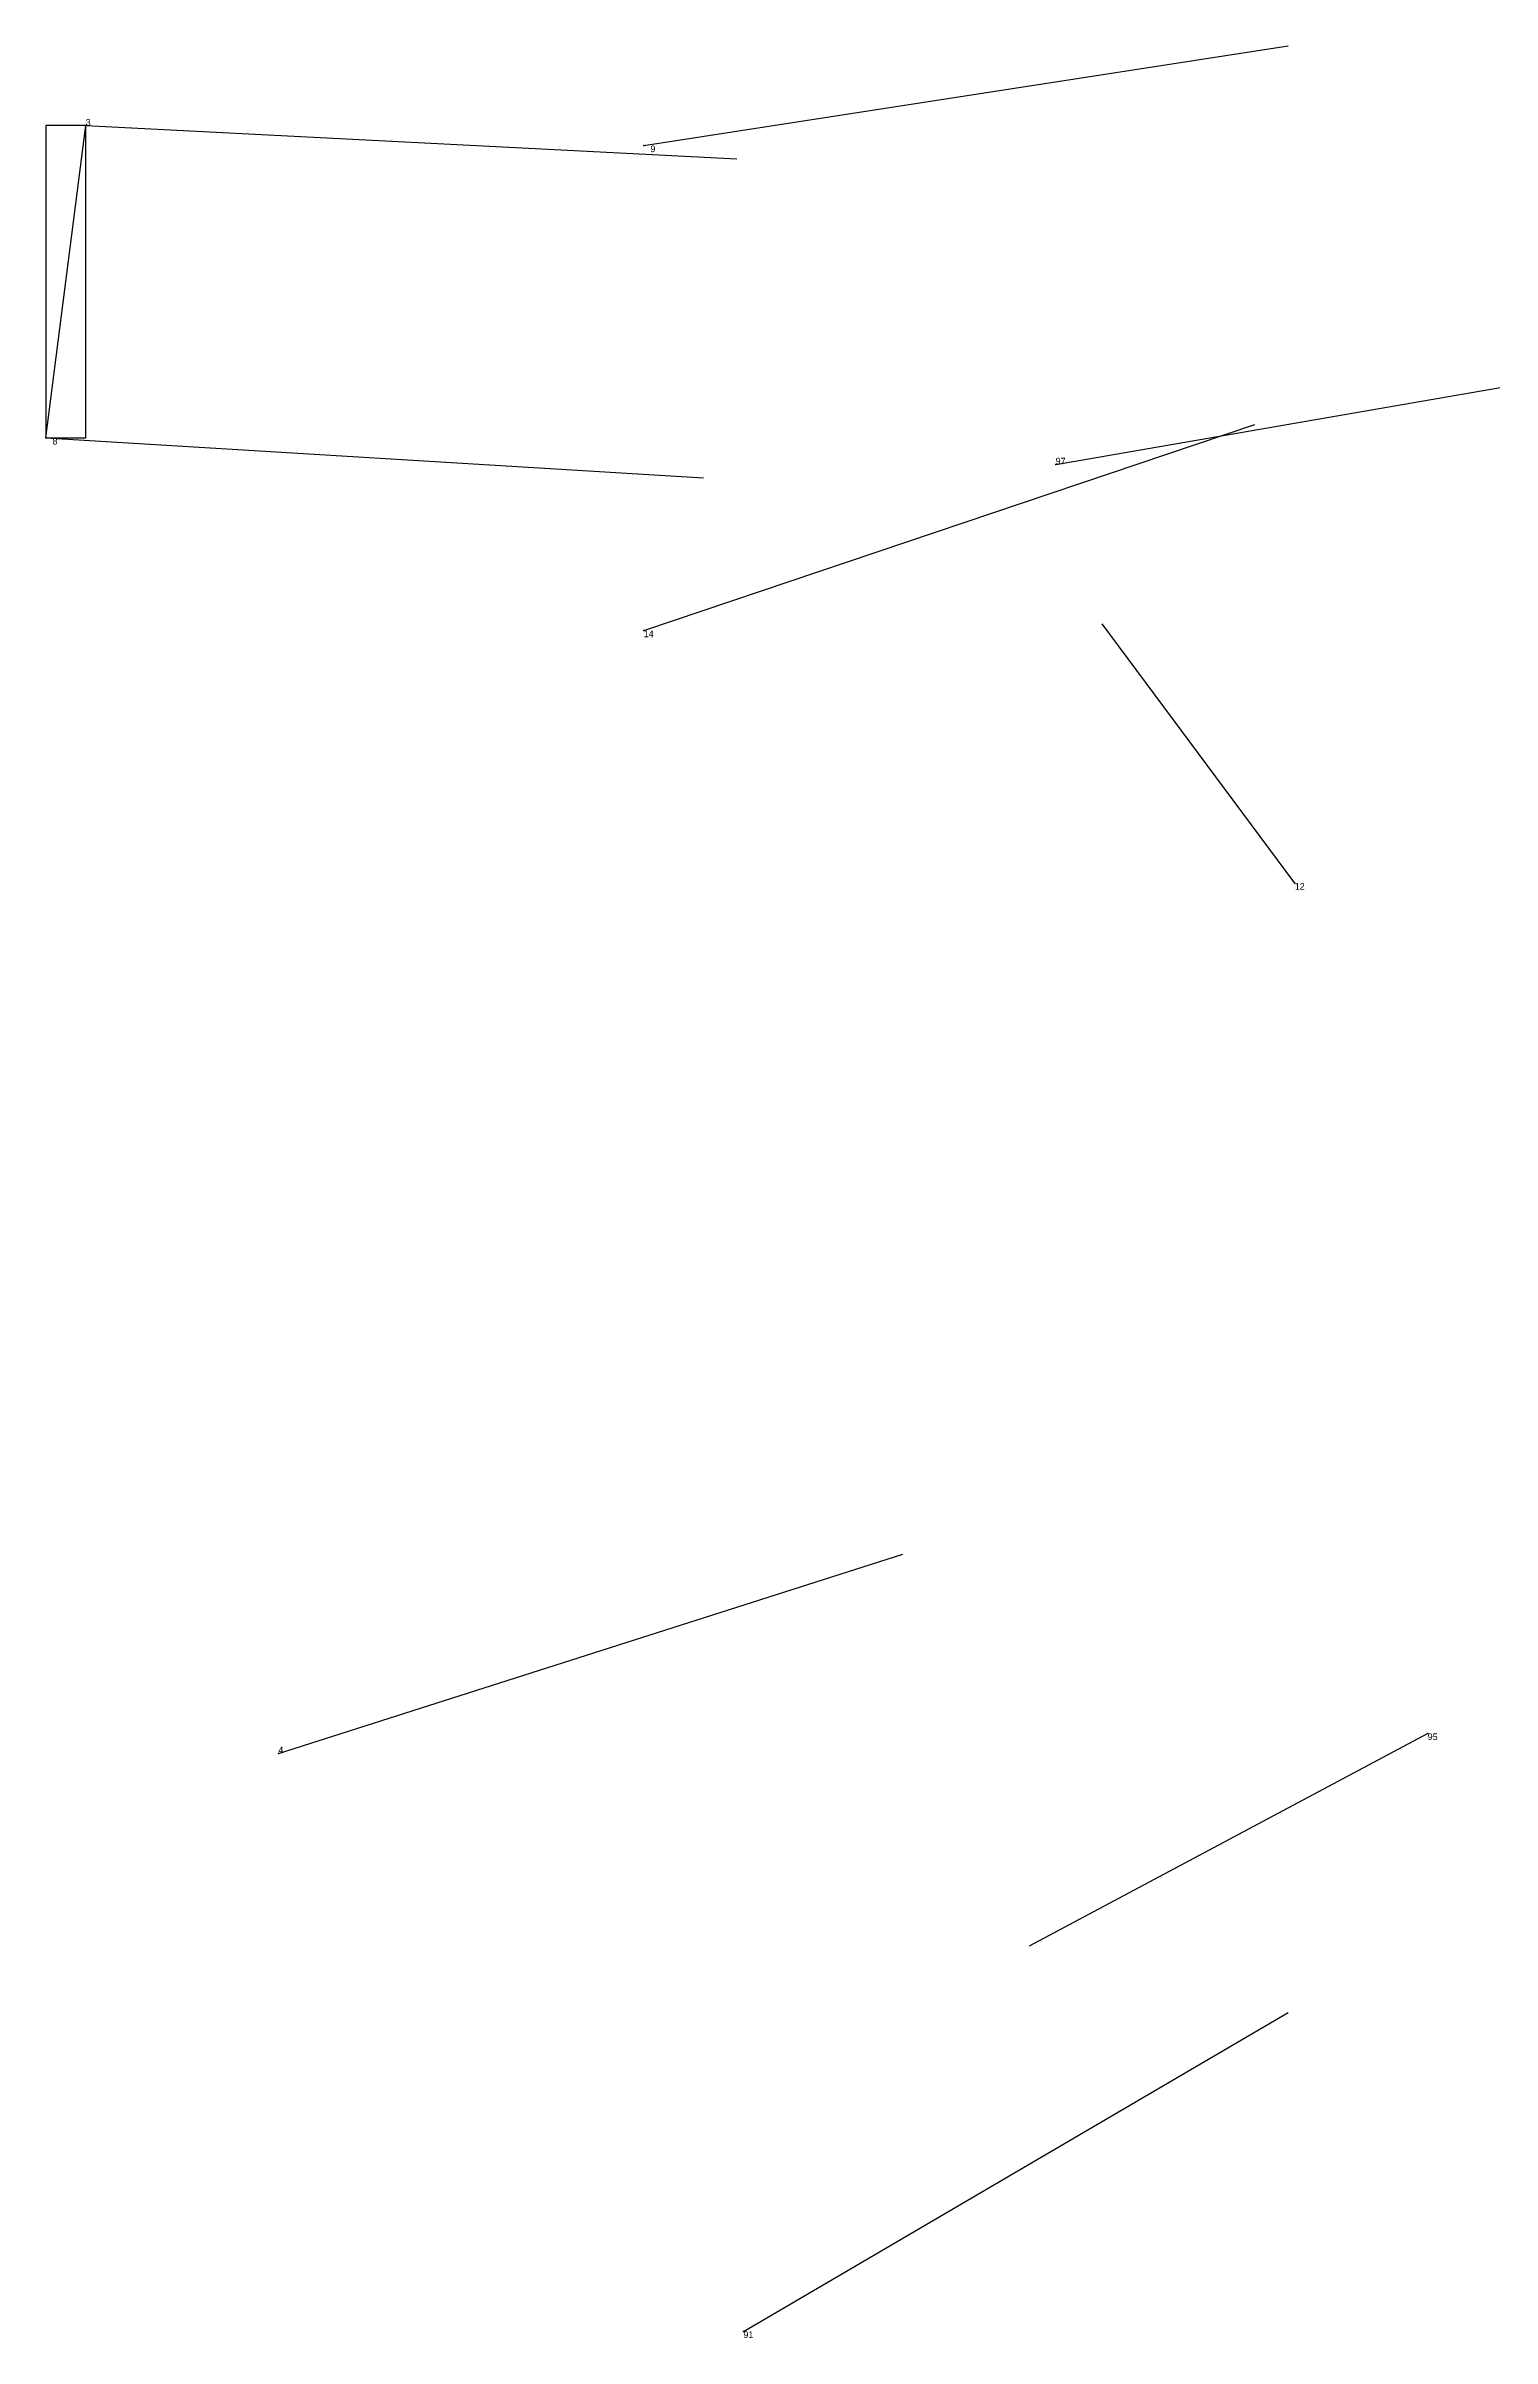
# Model space of a CAD drawing. Extents: x 0 to 1.06, y 0.02 to 1.09.
# Drawn here: x 0.001 to 0.2187, y 0.109 to 0.454 of the extents above; entities that cross this region are included whole.
import ezdxf

# ---------------------------------------------------------------- set-up
doc = ezdxf.new("R2010")
doc.units = 0
for name, color, linetype in [('Clients', 3, 'CONTINUOUS'), ('Facilities', 3, 'CONTINUOUS'), ('Facilities_lines', 3, 'CONTINUOUS'), ('Min_max_boxes', 1, 'CONTINUOUS'), ('Normals', 1, 'CONTINUOUS'), ('Source_points', 5, 'CONTINUOUS'), ('Text', 3, 'CONTINUOUS')]:
    doc.layers.add(name, color=color, linetype=linetype)

msp = doc.modelspace()

# ---------------------------------------------------------------- linework, layer by layer
at = {"layer": 'Clients', "color": 5}
msp.add_point((0.007, 0.442, 0.193), dxfattribs=at)
at = {"layer": 'Facilities', "color": 3}
for p in [(0.091, 0.439, 0.166), (0.001, 0.395, 0.189), (0.153, 0.391, 0.874), (0.091, 0.366, 0.247), (0.189, 0.328, 0.106), (0.036, 0.197, 0.445), (0.209, 0.2, 0.984), (0.106, 0.11, 0.575)]:
    msp.add_point(p, dxfattribs=at)
at = {"layer": 'Facilities_lines', "color": 3}
msp.add_line((0.001, 0.395, 0.189), (0.007, 0.442, 0.193), dxfattribs=at)
at = {"layer": 'Min_max_boxes', "color": 1}
for p, q in [((0.007, 0.442, 0.189), (0.001, 0.442, 0.189)), ((0.001, 0.442, 0.189), (0.001, 0.395, 0.189)), ((0.007, 0.442, 0.193), (0.001, 0.442, 0.193)), ((0.001, 0.442, 0.193), (0.001, 0.395, 0.193)), ((0.001, 0.442, 0.189), (0.001, 0.442, 0.193)), ((0.007, 0.395, 0.189), (0.007, 0.442, 0.189)), ((0.007, 0.395, 0.193), (0.007, 0.442, 0.193)), ((0.007, 0.442, 0.189), (0.007, 0.442, 0.193)), ((0.001, 0.395, 0.189), (0.007, 0.395, 0.189)), ((0.001, 0.395, 0.193), (0.007, 0.395, 0.193)), ((0.001, 0.395, 0.189), (0.001, 0.395, 0.193)), ((0.007, 0.395, 0.189), (0.007, 0.395, 0.193))]:
    msp.add_line(p, q, dxfattribs=at)
at = {"layer": 'Normals', "color": 1}
for p, q in [((0.091, 0.439, 0.166), (0.188, 0.454, 0.186)), ((0.007, 0.442, 0.193), (0.105, 0.437, 0.208)), ((0.153, 0.391, 0.874), (0.228, 0.404, 0.81)), ((0.091, 0.366, 0.247), (0.183, 0.397, 0.268)), ((0.001, 0.395, 0.189), (0.1, 0.389, 0.204)), ((0.189, 0.328, 0.106), (0.16, 0.367, 0.193)), ((0.036, 0.197, 0.445), (0.13, 0.227, 0.432)), ((0.209, 0.2, 0.984), (0.149, 0.168, 1.058)), ((0.106, 0.11, 0.575), (0.188, 0.158, 0.546))]:
    msp.add_line(p, q, dxfattribs=at)
at = {"layer": 'Source_points', "color": 5}
for p in [(0.007, 0.442, 0.193), (0.091, 0.439, 0.166), (0.001, 0.395, 0.189), (0.153, 0.391, 0.874), (0.091, 0.366, 0.247), (0.189, 0.328, 0.106), (0.036, 0.197, 0.445), (0.209, 0.2, 0.984), (0.106, 0.11, 0.575)]:
    msp.add_point(p, dxfattribs=at)

# ---------------------------------------------------------------- texts
at = {"layer": 'Text', "color": 3}
for s, p in [('3', (0.007, 0.442, 0.193)), ('9', (0.092, 0.438, 0.166)), ('8', (0.002, 0.394, 0.189)), ('97', (0.153, 0.391, 0.874)), ('14', (0.091, 0.365, 0.247)), ('12', (0.189, 0.327, 0.106)), ('4', (0.036, 0.197, 0.445)), ('95', (0.209, 0.199, 0.984)), ('91', (0.106, 0.109, 0.575))]:
    msp.add_text(s, height=0.001, dxfattribs=at).set_placement(p)

doc.saveas('drawing.dxf')
